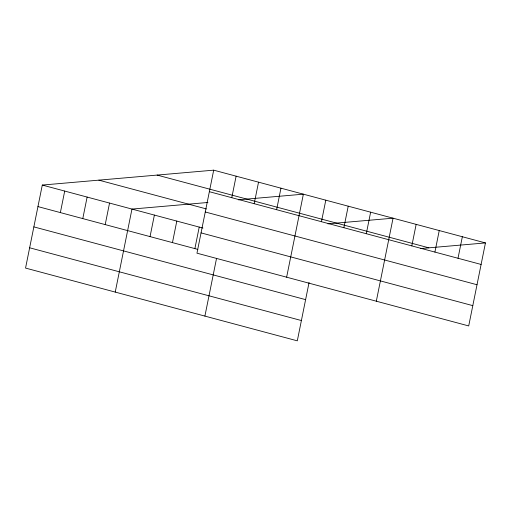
<?xml version="1.0" encoding="UTF-8"?>
<svg xmlns="http://www.w3.org/2000/svg" width="511" height="511" viewBox="0 0 511 511"><rect width="100%" height="100%" fill="white"/><g stroke="black" fill="none" stroke-linecap="round" stroke-linejoin="round"><path stroke-width="0.77" d="M213.694 170.163L196.959 253.181L468.708 325.935L485.45 242.923L213.694 170.163L42.292 185.065L25.55 268.077L297.306 340.837L309.072 282.468M60.368 212.595L64.705 191.069M82.788 218.599L87.126 197.067M105.209 224.597L109.546 203.071M115.231 292.088L131.966 209.076L207.958 202.471M150.049 236.606L154.386 215.08M172.463 242.61L176.806 221.078M194.883 248.608L199.226 227.082M204.905 316.098L216.517 258.515M231.777 197.693L236.114 176.167M254.197 203.697L258.534 182.172M276.617 209.702L280.954 188.169M286.639 277.186L303.374 194.174L238.26 199.833M321.451 221.704L325.794 200.178M343.871 227.708L348.215 206.182M366.291 233.712L370.635 212.18M376.313 301.196L393.055 218.184L327.941 223.844M411.815 245.893L416.152 224.367M434.912 252.083L439.249 230.55M458.009 258.266L462.353 236.734M420.336 248.582L485.45 242.923M157.133 175.081L428.882 247.841M209.357 191.695L481.107 264.449M98.853 180.147L206.47 208.961M205.262 211.982L477.019 284.742M42.292 185.065L202.963 228.085M201.047 232.888L472.803 305.642M37.948 206.591L197.872 249.413M33.854 226.884L305.61 299.638M29.644 247.79L301.394 320.544"/></g></svg>
